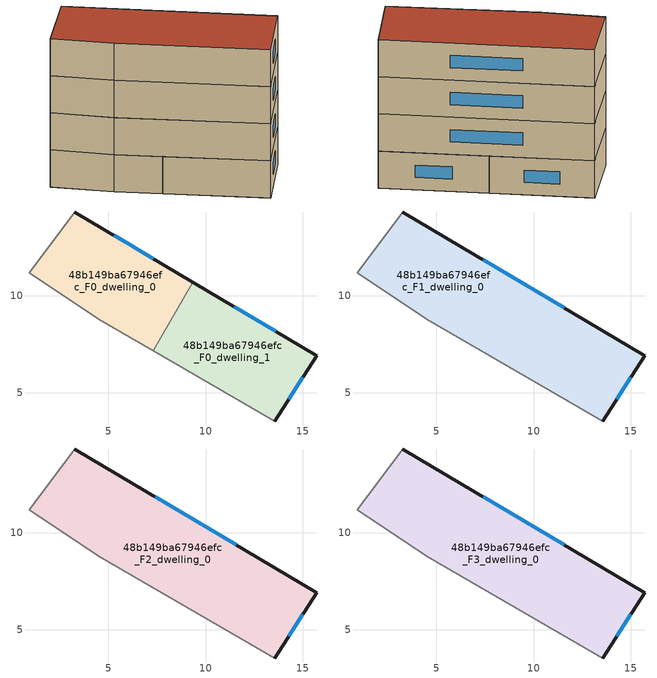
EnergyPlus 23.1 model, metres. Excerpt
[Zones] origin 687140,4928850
48b149ba67946efc_F0_dwelling_0
 floor ground (EU_floor_Construction): 7.31,7.16 9.35,10.7 3.25,14.31 0.92,11.17 4.49,8.79 z0
 wall outside (EU_wall_Construction): 3.25,14.31 9.35,10.7 z0:3
 wall adiabatic (EU_wall_Construction): 7.31,7.16 4.49,8.79 0.92,11.17 3.25,14.31 z0:3
 wall to 48b149ba67946efc_F0_dwelling_1 (EU_wall_Construction): 9.35,10.7 7.31,7.16 z0:3
 window (EU_Window_Construction): 5.29,13.11 7.32,11.9 z1:2
48b149ba67946efc_F0_dwelling_1
 floor ground (EU_floor_Construction): 13.56,3.54 15.73,6.91 9.35,10.7 7.31,7.16 z0
 wall outside (EU_wall_Construction): 9.35,10.7 15.73,6.91 13.56,3.54 z0:3
 wall adiabatic (EU_wall_Construction): 13.56,3.54 7.31,7.16 z0:3
 window (EU_Window_Construction): 11.48,9.43 13.61,8.17 / 15.01,5.79 14.29,4.66 z1:2
48b149ba67946efc_F1_dwelling_0
 floor to 48b149ba67946efc_F0_dwelling_0 (EU_floor_Construction): 7.31,7.16 9.35,10.69 3.25,14.31 0.92,11.17 4.49,8.79 z3
 floor to 48b149ba67946efc_F0_dwelling_1 (EU_floor_Construction): 13.56,3.54 15.73,6.91 9.35,10.69 7.31,7.16 z3
 wall outside (EU_wall_Construction): 3.25,14.31 15.73,6.91 13.56,3.54 z3:6
 wall adiabatic (EU_wall_Construction): 13.56,3.54 4.49,8.79 0.92,11.17 3.25,14.31 z3:6
 window (EU_Window_Construction): 15.01,5.79 14.29,4.66 / 7.41,11.84 11.57,9.38 z4:5
48b149ba67946efc_F2_dwelling_0
 floor to 48b149ba67946efc_F1_dwelling_0 (EU_floor_Construction): 13.56,3.54 15.73,6.91 3.25,14.31 0.92,11.17 4.49,8.79 z6
 wall outside (EU_wall_Construction): 3.25,14.31 15.73,6.91 13.56,3.54 z6:9
 wall adiabatic (EU_wall_Construction): 13.56,3.54 4.49,8.79 0.92,11.17 3.25,14.31 z6:9
 window (EU_Window_Construction): 15.01,5.79 14.29,4.66 / 7.41,11.84 11.57,9.38 z7:8
48b149ba67946efc_F3_dwelling_0
 floor to 48b149ba67946efc_F2_dwelling_0 (EU_floor_Construction): 13.56,3.54 15.73,6.91 3.25,14.31 0.92,11.17 4.49,8.79 z9
 wall outside (EU_wall_Construction): 3.25,14.31 15.73,6.91 13.56,3.54 z9:12
 wall adiabatic (EU_wall_Construction): 13.56,3.54 4.49,8.79 0.92,11.17 3.25,14.31 z9:12
 window (EU_Window_Construction): 15.01,5.79 14.29,4.66 / 7.41,11.84 11.57,9.38 z10:11
 roof outside (EU_roof_Construction): 15.73,6.91 13.56,3.54 4.49,8.79 0.92,11.17 3.25,14.31 z12
[Building]
EU S2 Campaign: North Axis=0; Terrain=City; Solar Distribution=FullExterior
[Site:Location]
Bologna: Latitude=44.5; Longitude=11.25; Time Zone=1; Elevation=37
[SizingPeriod:WeatherFileDays]
AnnualSizingPeriod: Begin Month=1; Begin Day of Month=1; End Month=12; End Day of Month=31; Day of Week for Start Day=Monday; Use Weather File Daylight Saving Period=No; Use Weather File Rain and Snow Indicators=No
[MATERIAL]
EU_InternalMass_Material: Roughness=MediumRough; Thickness=0.1; Conductivity=1; Density=1800; Specific Heat=900; Thermal Absorptance=0.9; Solar Absorptance=0.7; Visible Absorptance=0.7
[MATERIAL:NOMASS] Roughness=MediumRough; Thermal Absorptance=0.9; Solar Absorptance=0.7; Visible Absorptance=0.7
Name | Thermal Resistance
EU_wall_NoMass | 0.937881
EU_roof_NoMass | 0.548572
EU_floor_NoMass | 0.71348
[WINDOWMATERIAL:SIMPLEGLAZINGSYSTEM]
EU_Window_SimpleGlazing: UFactor=4.25633; Solar Heat Gain Coefficient=0.85; Visible Transmittance=0.85
[CONSTRUCTION]
EU_wall_Construction: EU_wall_NoMass
EU_roof_Construction: EU_roof_NoMass
EU_floor_Construction: EU_floor_NoMass
EU_InternalMass_Construction: EU_InternalMass_Material
EU_Window_Construction: EU_Window_SimpleGlazing
[ZONE] Type=1; Multiplier=1; Ceiling Height=autocalculate; Floor Area=autocalculate; Part of Total Floor Area=Yes
Name | Volume
48b149ba67946efc_F0_dwelling_0; 48b149ba67946efc_F0_dwelling_1 | 88.8545
48b149ba67946efc_F1_dwelling_0 | 177.708
48b149ba67946efc_F2_dwelling_0; 48b149ba67946efc_F3_dwelling_0 | 177.716
[INTERNALMASS] Construction=EU_InternalMass_Construction
Name | Zone or ZoneList | Surface Area
48b149ba67946efc_F0_dwelling_0_EU_InternalMass | 48b149ba67946efc_F0_dwelling_0 | 29.6185
48b149ba67946efc_F0_dwelling_1_EU_InternalMass | 48b149ba67946efc_F0_dwelling_1 | 29.6182
48b149ba67946efc_F1_dwelling_0_EU_InternalMass | 48b149ba67946efc_F1_dwelling_0 | 59.2384
48b149ba67946efc_F2_dwelling_0_EU_InternalMass | 48b149ba67946efc_F2_dwelling_0 | 59.2384
48b149ba67946efc_F3_dwelling_0_EU_InternalMass | 48b149ba67946efc_F3_dwelling_0 | 59.2384
[OTHEREQUIPMENT] Fuel Type=Electricity; Design Level Calculation Method=Watts/Area; Power per Zone Floor Area=1; Fraction Latent=0; Fraction Radiant=0; Fraction Lost=0; Carbon Dioxide Generation Rate=0; EndUse Subcategory=EU_Step8_InternalGains
Name | Zone or ZoneList or Space or SpaceList | Schedule
EU_Step8_InternalGain_48b149ba67946efc_F0_dwelling_0_f000 | 48b149ba67946efc_F0_dwelling_0 | EU_Step8_GainSchedule_48b149ba67946efc_F0_dwelling_0_f000
EU_Step8_InternalGain_48b149ba67946efc_F0_dwelling_1_f000 | 48b149ba67946efc_F0_dwelling_1 | EU_Step8_GainSchedule_48b149ba67946efc_F0_dwelling_1_f000
EU_Step8_InternalGain_48b149ba67946efc_F1_dwelling_0_f000 | 48b149ba67946efc_F1_dwelling_0 | EU_Step8_GainSchedule_48b149ba67946efc_F1_dwelling_0_f000
EU_Step8_InternalGain_48b149ba67946efc_F2_dwelling_0_f000 | 48b149ba67946efc_F2_dwelling_0 | EU_Step8_GainSchedule_48b149ba67946efc_F2_dwelling_0_f000
EU_Step8_InternalGain_48b149ba67946efc_F3_dwelling_0_f000 | 48b149ba67946efc_F3_dwelling_0 | EU_Step8_GainSchedule_48b149ba67946efc_F3_dwelling_0_f000
[ZONEVENTILATION:DESIGNFLOWRATE] Schedule=EU_AlwaysOn; Design Flow Rate Calculation Method=AirChanges/Hour; Air Changes per Hour=0.687892; Ventilation Type=Natural; Fan Pressure Rise=0; Fan Total Efficiency=1; Constant Term Coefficient=1; Temperature Term Coefficient=0; Velocity Term Coefficient=0; Velocity Squared Term Coefficient=0; Minimum Indoor Temperature=-100; Maximum Indoor Temperature=100; Delta Temperature=-100; Minimum Outdoor Temperature=-100; Maximum Outdoor Temperature=100; Maximum Wind Speed=40
Name | Zone or ZoneList or Space or SpaceList
EU_ConstantAir_48b149ba67946efc_F0_dwelling_0 | 48b149ba67946efc_F0_dwelling_0
EU_ConstantAir_48b149ba67946efc_F0_dwelling_1 | 48b149ba67946efc_F0_dwelling_1
EU_ConstantAir_48b149ba67946efc_F1_dwelling_0 | 48b149ba67946efc_F1_dwelling_0
EU_ConstantAir_48b149ba67946efc_F2_dwelling_0 | 48b149ba67946efc_F2_dwelling_0
EU_ConstantAir_48b149ba67946efc_F3_dwelling_0 | 48b149ba67946efc_F3_dwelling_0
[HVACTEMPLATE:THERMOSTAT] Constant Heating Setpoint=20; Constant Cooling Setpoint=50
EU_HeatOnly_48b149ba67946efc_F0_dwelling_0; EU_HeatOnly_48b149ba67946efc_F0_dwelling_1; EU_HeatOnly_48b149ba67946efc_F1_dwelling_0; EU_HeatOnly_48b149ba67946efc_F2_dwelling_0; EU_HeatOnly_48b149ba67946efc_F3_dwelling_0
[HVACTEMPLATE:ZONE:IDEALLOADSAIRSYSTEM] System Availability Schedule=EU_AlwaysOn; Maximum Heating Supply Air Temperature=50; Minimum Cooling Supply Air Temperature=13; Maximum Heating Supply Air Humidity Ratio=0.0156; Minimum Cooling Supply Air Humidity Ratio=0.0077; Heating Limit=NoLimit; Cooling Limit=NoLimit; Heating Availability Schedule=EU_AlwaysOn; Cooling Availability Schedule=EU_CoolingOff; Dehumidification Control Type=ConstantSensibleHeatRatio; Cooling Sensible Heat Ratio=0.7; Dehumidification Setpoint=60; Humidification Control Type=None; Humidification Setpoint=30; Outdoor Air Method=None; Outdoor Air Flow Rate per Person=0.00944; Outdoor Air Flow Rate per Zone Floor Area=0; Outdoor Air Flow Rate per Zone=0; Demand Controlled Ventilation Type=None; Outdoor Air Economizer Type=NoEconomizer; Heat Recovery Type=None; Sensible Heat Recovery Effectiveness=0.7; Latent Heat Recovery Effectiveness=0.65
Name | Template Thermostat
48b149ba67946efc_F0_dwelling_0 | EU_HeatOnly_48b149ba67946efc_F0_dwelling_0
48b149ba67946efc_F0_dwelling_1 | EU_HeatOnly_48b149ba67946efc_F0_dwelling_1
48b149ba67946efc_F1_dwelling_0 | EU_HeatOnly_48b149ba67946efc_F1_dwelling_0
48b149ba67946efc_F2_dwelling_0 | EU_HeatOnly_48b149ba67946efc_F2_dwelling_0
48b149ba67946efc_F3_dwelling_0 | EU_HeatOnly_48b149ba67946efc_F3_dwelling_0
[SIZING:ZONE] Zone Cooling Design Supply Air Temperature Input Method=SupplyAirTemperature; Zone Cooling Design Supply Air Temperature=13; Zone Heating Design Supply Air Temperature Input Method=SupplyAirTemperature; Zone Heating Design Supply Air Temperature=50; Zone Cooling Design Supply Air Humidity Ratio=0.008; Zone Heating Design Supply Air Humidity Ratio=0.008; Cooling Design Air Flow Method=DesignDay; Cooling Design Air Flow Rate=0; Cooling Minimum Air Flow per Zone Floor Area=0.000762; Cooling Minimum Air Flow=0; Cooling Minimum Air Flow Fraction=0.2; Heating Design Air Flow Method=DesignDay; Heating Design Air Flow Rate=0; Heating Maximum Air Flow per Zone Floor Area=0.002032; Heating Maximum Air Flow=0.141576; Heating Maximum Air Flow Fraction=0.3; Account for Dedicated Outdoor Air System=No; Dedicated Outdoor Air System Control Strategy=NeutralSupplyAir; Dedicated Outdoor Air Low Setpoint Temperature for Design=autosize; Dedicated Outdoor Air High Setpoint Temperature for Design=autosize; Zone Load Sizing Method=Sensible Load Only No Latent Load; Zone Latent Cooling Design Supply Air Humidity Ratio Input Method=HumidityRatioDifference; Zone Cooling Design Supply Air Humidity Ratio Difference=0.005; Zone Latent Heating Design Supply Air Humidity Ratio Input Method=HumidityRatioDifference; Zone Humidification Design Supply Air Humidity Ratio Difference=0.005
48b149ba67946efc_F0_dwelling_0; 48b149ba67946efc_F0_dwelling_1; 48b149ba67946efc_F1_dwelling_0; 48b149ba67946efc_F2_dwelling_0; 48b149ba67946efc_F3_dwelling_0
[SCHEDULE:CONSTANT]
Name | Hourly Value
EU_AlwaysOn | 1
EU_CoolingOff | 0
[SCHEDULE:FILE] Column Number=1; Rows to Skip at Top=0; Number of Hours of Data=8760; Column Separator=Comma; Interpolate to Timestep=No; Minutes per Item=60; Adjust Schedule for Daylight Savings=Yes
Name | File
EU_Step8_GainSchedule_48b149ba67946efc_F0_dwelling_0_f000 | ../../schedules/48b149ba67946efc/48b149ba67946efc_F0_dwelling_0_f000_gain.csv
EU_Step8_GainSchedule_48b149ba67946efc_F0_dwelling_1_f000 | ../../schedules/48b149ba67946efc/48b149ba67946efc_F0_dwelling_1_f000_gain.csv
EU_Step8_GainSchedule_48b149ba67946efc_F1_dwelling_0_f000 | ../../schedules/48b149ba67946efc/48b149ba67946efc_F1_dwelling_0_f000_gain.csv
EU_Step8_GainSchedule_48b149ba67946efc_F2_dwelling_0_f000 | ../../schedules/48b149ba67946efc/48b149ba67946efc_F2_dwelling_0_f000_gain.csv
EU_Step8_GainSchedule_48b149ba67946efc_F3_dwelling_0_f000 | ../../schedules/48b149ba67946efc/48b149ba67946efc_F3_dwelling_0_f000_gain.csv
